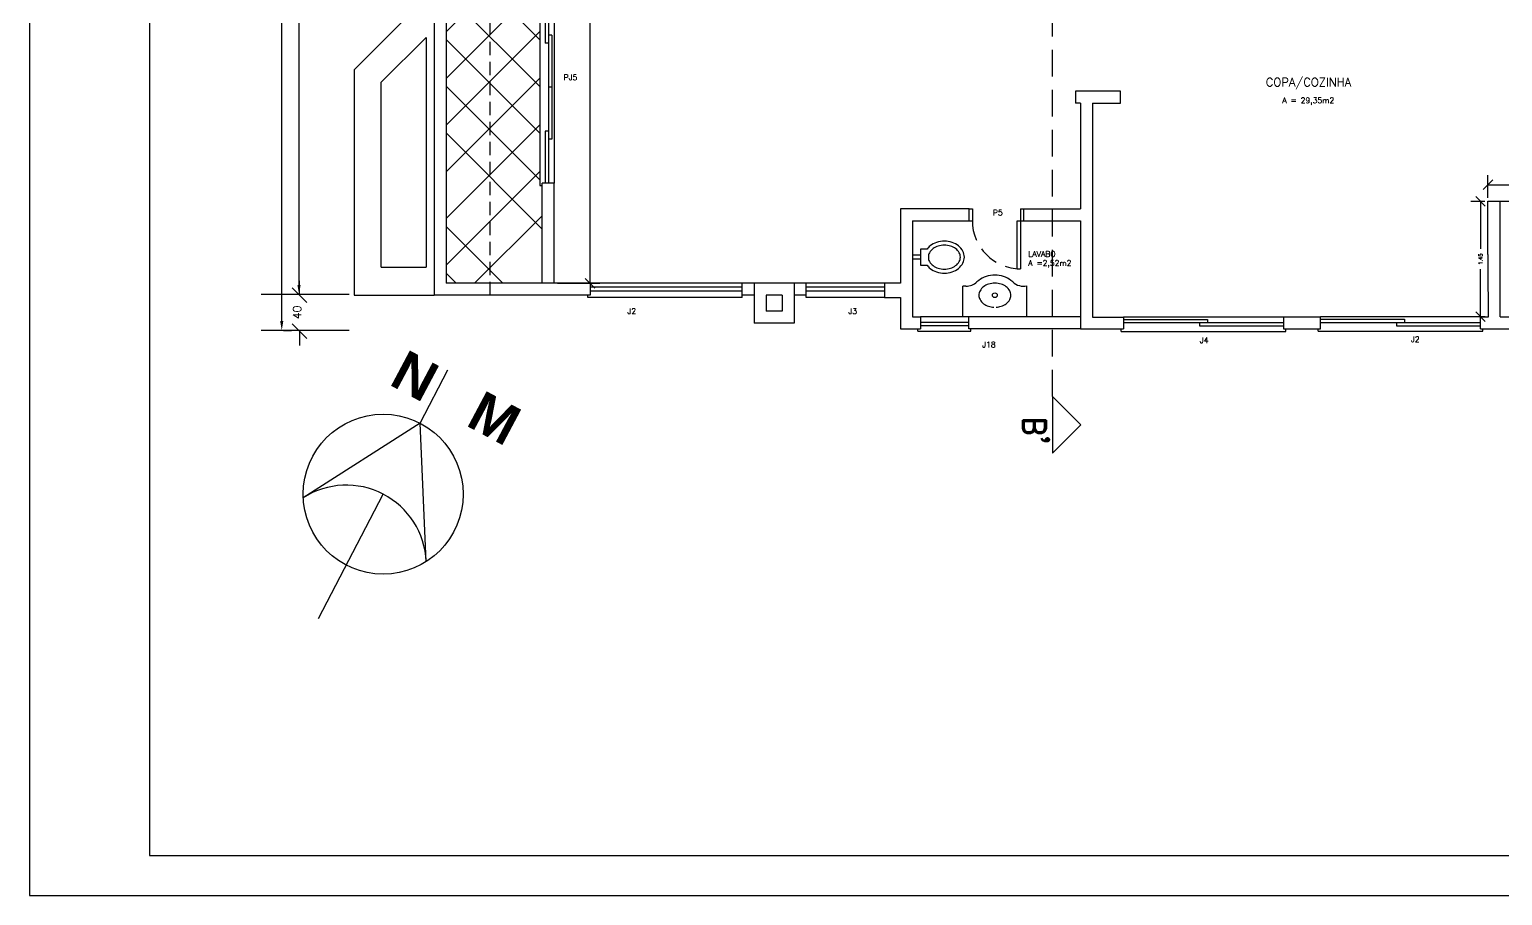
# Model space of a CAD drawing. Header units: millimetres. Extents: x 2200 to 2403, y 2380 to 2511.
# Drawn here: x 2262.82 to 2290.43, y 2379.5 to 2395.74 of the extents above; entities that cross this region are included whole.
import ezdxf

# ---------------------------------------------------------------- set-up
doc = ezdxf.new("R2010")
doc.units = ezdxf.units.MM
doc.linetypes.add('DASHED', pattern=[0.75, 0.5, -0.25])
doc.linetypes.add('HIDDEN', pattern=[0.375, 0.25, -0.125])
doc.layers.add('ABERTURAS', color=1, linetype='Continuous')
doc.layers.add('CORTE', color=7, linetype='Continuous')
doc.styles.add('ROMAND', font='romand', dxfattribs={"height": 0.1})
doc.styles.add('ROMANS', font='ROMANS.shx', dxfattribs={"height": 0.07})
doc.styles.add('SANSSERIFBOLD', font='sasb____.pfb', dxfattribs={"height": 0.4})
doc.styles.get("Standard").update_dxf_attribs({"font": 'arial.ttf'})
doc.dimstyles.get("Standard").update_dxf_attribs({"dimtxt": 0.18, "dimasz": 0.18, "dimexe": 0.18, "dimexo": 0.0625, "dimgap": 0.09, "dimtad": 0, "dimtih": 1, "dimtoh": 1, "dimdec": 4, "dimzin": 0, "dimdsep": 46, "dimtxsty": 'Standard', "dimcen": 0.09, "dimadec": 0, "dimazin": 0, "dimtfac": 1, "dimtdec": 4, "dimtofl": 0, "dimtmove": 0, "dimatfit": 3, "dimfxl": 1, "dimtolj": 1, "dimtzin": 0, "dimarcsym": 0})

# ---------------------------------------------------------------- blocks, each defined once
blk = doc.blocks.new('PJ240')
at = {"color": 4}
for p, q in [((0, 0), (2.4, 0)), ((-0.03, -0.18), (-0.03, -0.15)), ((-0.03, -0.18), (2.43, -0.18)), ((2.43, -0.18), (2.43, -0.15))]:
    blk.add_line(p, q, dxfattribs=at)
at = {"color": 1}
for p, q in [((0, -0.07), (2.4, -0.07)), ((0, -0.11), (0.65, -0.11)), ((0.55, -0.03), (1.85, -0.03)), ((0.55, -0.03), (0.55, -0.07)), ((0.65, -0.07), (0.65, -0.11)), ((1.2, -0.03), (1.2, -0.07)), ((1.75, -0.07), (1.75, -0.11)), ((1.75, -0.11), (2.4, -0.11)), ((1.75, -0.11), (2.4, -0.11)), ((1.85, -0.03), (1.85, -0.07))]:
    blk.add_line(p, q, dxfattribs=at)
blk = doc.blocks.new('J60')
at = {"color": 4}
for p, q in [((0.6, 0), (0, 0)), ((-0.03, -0.18), (-0.03, -0.15)), ((-0.03, -0.18), (0.63, -0.18)), ((0.63, -0.18), (0.63, -0.15))]:
    blk.add_line(p, q, dxfattribs=at)
at = {"color": 1}
for p, q in [((0, -0.07), (0.6, -0.07)), ((0, -0.11), (0.6, -0.11))]:
    blk.add_line(p, q, dxfattribs=at)
blk = doc.blocks.new('J200')
at = {"color": 4}
for p, q in [((2, 0), (0, 0)), ((-0.03, -0.18), (-0.03, -0.15)), ((-0.03, -0.18), (2.03, -0.18)), ((2.03, -0.18), (2.03, -0.15))]:
    blk.add_line(p, q, dxfattribs=at)
at = {"color": 1}
for p, q in [((0, -0.03), (1.05, -0.03)), ((0, -0.07), (2, -0.07)), ((0.95, -0.07), (0.95, -0.11)), ((0.95, -0.11), (2, -0.11)), ((1.05, -0.03), (1.05, -0.07))]:
    blk.add_line(p, q, dxfattribs=at)
blk = doc.blocks.new('VASO')
at = {"color": 4}
for p, q in [((-0.1, 0), (0, 0)), ((-0.1, -0.05), (0, -0.05))]:
    blk.add_line(p, q, dxfattribs=at)
for points in [[(-0.498, 0.159, 0.088923), (-0.577, 0.116, 0.104957), (-0.632, 0.049, 0.120011), (-0.65, -0.025, 0.120011), (-0.632, -0.099, 0.104957), (-0.577, -0.166, 0.088923), (-0.498, -0.209, 0.080167), (-0.4, -0.225, 0.080167), (-0.302, -0.209, 0.088923), (-0.223, -0.166, 0.068475), (-0.184, -0.125), (-0.1, -0.125), (-0.1, 0.075), (-0.184, 0.075, 0.068475), (-0.223, 0.116, 0.088923), (-0.302, 0.159, 0.080167), (-0.4, 0.175, 0.080167)], [(-0.6, -0.025, 0.126822), (-0.586, -0.08, 0.10607), (-0.541, -0.131, 0.085783), (-0.479, -0.163, 0.075445), (-0.4, -0.175, 0.075445), (-0.321, -0.163, 0.085783), (-0.259, -0.131, 0.10607), (-0.214, -0.08, 0.126822), (-0.2, -0.025, 0.126822), (-0.214, 0.03, 0.10607), (-0.259, 0.081, 0.085783), (-0.321, 0.113, 0.075445), (-0.4, 0.125, 0.075445), (-0.479, 0.113, 0.085783), (-0.541, 0.081, 0.10607), (-0.586, 0.03, 0.126822)]]:
    blk.add_lwpolyline(points, format="xyb", close=True, dxfattribs=at)
blk = doc.blocks.new('P60E')
at = {"color": 1}
for p, q in [((0, 0.68), (0, 0.64)), ((0.15, 0.64), (0, 0.64)), ((0.15, 0.68), (0.15, 0.64)), ((-0.6, 0.08), (0, 0.08)), ((-0.6, 0.08), (-0.6, 0.04)), ((0, 0.04), (-0.6, 0.04)), ((0, 0.08), (0, 0.04)), ((0, 0.04), (0, 0)), ((0.15, 0.04), (0, 0.04)), ((0.15, 0.04), (0.15, 0))]:
    blk.add_line(p, q, dxfattribs=at)
at = {"color": 1, "linetype": 'HIDDEN'}
blk.add_arc((0, 0.04), 0.6, 90, 180, dxfattribs=at)
blk = doc.blocks.new('*D671')
at = {"color": 0, "lineweight": -2, "transparency": 16777216}
for p, q in [((2267.58, 2411.525), (2267.728, 2411.525)), ((2267.548, 2411.345), (2267.548, 2401.008)), ((2267.548, 2390.274), (2267.548, 2400.612)), ((2267.58, 2390.094), (2267.728, 2390.094))]:
    blk.add_line(p, q, dxfattribs=at)
at = {"color": 0, "transparency": 16777216}
for points in [[(2267.518, 2411.345), (2267.578, 2411.345), (2267.548, 2411.525)], [(2267.518, 2390.274), (2267.578, 2390.274), (2267.548, 2390.094)]]:
    blk.add_solid(points, dxfattribs=at)
at = {"layer": 'DEFPOINTS', "color": 0, "transparency": 16777216}
for p in [(2267.517, 2411.525), (2267.517, 2390.094), (2267.548, 2390.094)]:
    blk.add_point(p, dxfattribs=at)
at = {"color": 0, "transparency": 16777216, "insert": (2267.548, 2400.81), "char_height": 0.18, "attachment_point": 5}
blk.add_mtext('\\A1;14,08', dxfattribs=at)
blk = doc.blocks.new('*D672')
at = {"color": 0, "lineweight": -2, "transparency": 16777216}
for p, q in [((2268.747, 2410.85), (2267.691, 2410.85)), ((2267.871, 2410.67), (2267.871, 2401.008)), ((2267.871, 2390.949), (2267.871, 2400.612)), ((2268.747, 2390.769), (2267.691, 2390.769))]:
    blk.add_line(p, q, dxfattribs=at)
at = {"color": 0, "transparency": 16777216}
for points in [[(2267.841, 2410.67), (2267.901, 2410.67), (2267.871, 2410.85)], [(2267.841, 2390.949), (2267.901, 2390.949), (2267.871, 2390.769)]]:
    blk.add_solid(points, dxfattribs=at)
at = {"layer": 'DEFPOINTS', "color": 0, "transparency": 16777216}
for p in [(2267.871, 2410.85), (2268.809, 2410.85), (2268.809, 2390.769)]:
    blk.add_point(p, dxfattribs=at)
at = {"color": 0, "transparency": 16777216, "insert": (2267.871, 2400.81), "char_height": 0.18, "attachment_point": 5}
blk.add_mtext('\\A1;13,28', dxfattribs=at)
blk = doc.blocks.new('*D723')
at = {"color": 1, "lineweight": -2, "transparency": 16777216}
for p, q in [((2290.1, 2392.515), (2289.842, 2392.515)), ((2290.112, 2392.425), (2289.932, 2392.605)), ((2290.022, 2392.515), (2290.022, 2391.625)), ((2290.022, 2390.351), (2290.022, 2391.242)), ((2290.11, 2390.351), (2289.842, 2390.351)), ((2290.112, 2390.261), (2289.932, 2390.441))]:
    blk.add_line(p, q, dxfattribs=at)
at = {"layer": 'DEFPOINTS', "color": 0, "transparency": 16777216}
for p in [(2290.162, 2392.515), (2290.022, 2390.351), (2290.172, 2390.351)]:
    blk.add_point(p, dxfattribs=at)
at = {"color": 1, "transparency": 16777216, "insert": (2290.022, 2391.433), "char_height": 0.07, "attachment_point": 5, "rotation": 90, "style": 'ROMANS'}
blk.add_mtext('\\A1;1.45', dxfattribs=at)
blk = doc.blocks.new('*D724')
at = {"color": 1, "lineweight": -2, "transparency": 16777216}
for p, q in [((2290.072, 2392.737), (2290.252, 2392.917)), ((2290.162, 2392.578), (2290.162, 2393.007)), ((2290.162, 2392.827), (2291.115, 2392.827)), ((2292.451, 2392.827), (2291.498, 2392.827)), ((2292.361, 2392.737), (2292.541, 2392.917)), ((2292.451, 2392.578), (2292.451, 2393.007))]:
    blk.add_line(p, q, dxfattribs=at)
at = {"layer": 'DEFPOINTS', "color": 0, "transparency": 16777216}
for p in [(2292.451, 2392.827), (2290.162, 2392.515), (2292.451, 2392.515)]:
    blk.add_point(p, dxfattribs=at)
at = {"color": 1, "transparency": 16777216, "insert": (2291.307, 2392.827), "char_height": 0.07, "attachment_point": 5, "style": 'ROMANS'}
blk.add_mtext('\\A1;1.50', dxfattribs=at)
blk = doc.blocks.new('*D657')
at = {"color": 1, "lineweight": -2, "transparency": 16777216}
for p, q in [((2272.716, 2403.36), (2273.508, 2403.36)), ((2273.418, 2403.27), (2273.238, 2403.45)), ((2273.328, 2403.36), (2273.328, 2397.395)), ((2273.328, 2390.979), (2273.328, 2396.945)), ((2272.716, 2390.979), (2273.508, 2390.979)), ((2273.418, 2390.889), (2273.238, 2391.069))]:
    blk.add_line(p, q, dxfattribs=at)
at = {"layer": 'DEFPOINTS', "color": 0, "transparency": 16777216}
for p in [(2272.653, 2403.36), (2272.653, 2390.979), (2273.328, 2390.979)]:
    blk.add_point(p, dxfattribs=at)
at = {"color": 1, "transparency": 16777216, "insert": (2273.328, 2397.17), "char_height": 0.07, "attachment_point": 5, "rotation": 90, "style": 'ROMANS'}
blk.add_mtext('\\A1;12.38', dxfattribs=at)

msp = doc.modelspace()

# ---------------------------------------------------------------- linework, layer by layer
at = {"color": 1}
for p, q in [((2262.81768, 2416.0101), (2262.81768, 2379.50163)), ((2290.38705, 2392.51549), (2292.45114, 2392.51549)), ((2280.43473, 2392.1521), (2280.43473, 2392.3771)), ((2281.45473, 2392.3771), (2281.45473, 2392.1521)), ((2276.1782, 2390.90437), (2273.3282, 2390.90437)), ((2276.1782, 2390.82937), (2273.3282, 2390.82937)), ((2276.1782, 2390.75437), (2276.1782, 2390.97937)), ((2277.3782, 2390.73187), (2277.3782, 2390.97937)), ((2278.84473, 2390.90437), (2277.3782, 2390.90437)), ((2278.84473, 2390.82937), (2277.3782, 2390.82937)), ((2279.51973, 2390.3521), (2279.51973, 2390.1271)), ((2290.02224, 2390.35113), (2290.17224, 2390.35113)), ((2262.81768, 2379.50163), (2309.01768, 2379.50163))]:
    msp.add_line(p, q, dxfattribs=at)
for p, q in [((2265.06768, 2415.2601), (2265.06768, 2380.25163)), ((2279.14473, 2392.3771), (2279.14473, 2390.97937)), ((2290.16205, 2391.51734), (2290.16205, 2391.29234)), ((2283.32936, 2390.34602), (2283.32936, 2390.1271)), ((2286.32936, 2390.34855), (2286.32936, 2390.12355)), ((2265.06768, 2380.25163), (2308.26768, 2380.25163))]:
    msp.add_line(p, q)
at = {"color": 4, "linetype": 'HIDDEN'}
msp.add_line((2271.4532, 2390.75437), (2271.4532, 2410.8503), dxfattribs=at)
at = {"color": 2}
for p, q in [((2270.4032, 2400.80984), (2270.4032, 2390.75437)), ((2270.6282, 2400.69734), (2270.6282, 2390.97937)), ((2276.4032, 2390.97937), (2270.6282, 2390.97937)), ((2277.3782, 2390.97937), (2277.1532, 2390.97937)), ((2279.14473, 2390.97937), (2278.84473, 2390.97937)), ((2273.3282, 2390.75437), (2270.4032, 2390.75437)), ((2276.4032, 2390.75437), (2276.1782, 2390.75437)), ((2277.3782, 2390.75437), (2277.1532, 2390.75437)), ((2278.84473, 2390.70937), (2279.14473, 2390.70937)), ((2279.14473, 2390.70937), (2279.14473, 2390.1271)), ((2279.36973, 2390.3521), (2279.51973, 2390.3521)), ((2282.51973, 2390.3521), (2280.43038, 2390.3521)), ((2279.14473, 2390.1271), (2279.51973, 2390.1271)), ((2282.51973, 2390.1271), (2280.43038, 2390.1271)), ((2270.14036, 2388.35706), (2270.65878, 2389.35549)), ((2270.14036, 2388.35706), (2267.95063, 2386.95882)), ((2270.25641, 2385.76157), (2270.14036, 2388.35706)), ((2268.23948, 2384.69614), (2269.44913, 2387.02581))]:
    msp.add_line(p, q, dxfattribs=at)
at = {"color": 8}
for p, q in [((2270.6282, 2395.6945), (2272.4282, 2397.4945)), ((2272.3832, 2395.54162), (2270.6282, 2397.29662)), ((2270.6282, 2394.81946), (2272.4282, 2396.61946)), ((2272.3832, 2394.66658), (2270.6282, 2396.42158)), ((2270.6282, 2393.94441), (2272.3832, 2395.69941)), ((2272.3832, 2393.79153), (2270.6282, 2395.54653)), ((2270.6282, 2393.06937), (2272.3832, 2394.82437)), ((2272.3832, 2392.91649), (2270.6282, 2394.67149)), ((2270.6282, 2392.19432), (2272.3832, 2393.94932)), ((2272.4282, 2391.99644), (2270.6282, 2393.79644)), ((2270.6282, 2391.31928), (2272.3832, 2393.07428)), ((2271.16333, 2390.97937), (2272.4282, 2392.24423)), ((2271.69519, 2390.97937), (2270.6282, 2392.04636)), ((2270.82014, 2390.97937), (2270.6282, 2391.17131))]:
    msp.add_line(p, q, dxfattribs=at)
at = {"color": 4}
for p, q in [((2269.90869, 2395.98736), (2268.9032, 2394.98187)), ((2270.2532, 2395.58941), (2269.41114, 2394.74735)), ((2270.2532, 2395.58941), (2270.2532, 2391.27937)), ((2268.9032, 2394.98187), (2268.9032, 2390.75437)), ((2269.41114, 2391.27937), (2269.41114, 2394.74735)), ((2269.41114, 2391.27937), (2270.2532, 2391.27937)), ((2276.1782, 2390.97937), (2273.3282, 2390.97937)), ((2278.84473, 2390.97937), (2277.3782, 2390.97937)), ((2280.37421, 2390.92276), (2280.31716, 2390.92276)), ((2280.31716, 2390.3521), (2280.31716, 2390.92276)), ((2281.51929, 2390.35758), (2281.51929, 2390.92823)), ((2268.9032, 2390.75437), (2270.4032, 2390.75437)), ((2276.1782, 2390.70937), (2273.2832, 2390.70937)), ((2278.84473, 2390.70937), (2277.3782, 2390.70937))]:
    msp.add_line(p, q, dxfattribs=at)
at = {"color": 7}
for p, q in [((2282.42973, 2394.57937), (2282.42973, 2394.35437)), ((2282.74473, 2394.57937), (2282.42973, 2394.57937)), ((2282.51973, 2394.35437), (2282.42973, 2394.35437)), ((2282.51973, 2394.35437), (2282.51973, 2392.3771)), ((2282.74473, 2394.35437), (2282.74473, 2391.95437)), ((2272.4282, 2390.97937), (2272.4282, 2392.85437)), ((2272.6532, 2392.85437), (2272.4282, 2392.85437)), ((2272.6532, 2390.97937), (2272.6532, 2392.85437)), ((2279.36973, 2392.1521), (2279.36973, 2390.3521)), ((2282.51973, 2392.1521), (2282.51973, 2391.72937)), ((2282.74473, 2391.95437), (2282.74473, 2390.34557)), ((2282.51973, 2391.72937), (2282.51973, 2390.1271)), ((2282.74473, 2390.34557), (2283.32936, 2390.34602)), ((2286.32936, 2390.34855), (2287.02241, 2390.34855)), ((2287.02241, 2390.12355), (2287.02241, 2390.34855)), ((2290.02241, 2390.12355), (2290.02241, 2390.34855)), ((2290.38705, 2390.35141), (2291.81973, 2390.3525)), ((2282.51973, 2390.1271), (2283.32936, 2390.1271)), ((2286.32936, 2390.12355), (2287.02241, 2390.12355)), ((2290.02241, 2390.12613), (2292.04473, 2390.12767))]:
    msp.add_line(p, q, dxfattribs=at)
at = {"color": 1, "linetype": 'ByBlock'}
for p, q in [((2268.01533, 2390.6212), (2267.74533, 2390.8912)), ((2267.88033, 2390.7562), (2267.88033, 2391.0262)), ((2268.80945, 2390.76937), (2267.1625, 2390.76937)), ((2268.80945, 2390.09437), (2267.1625, 2390.09437)), ((2268.01533, 2389.9462), (2267.74533, 2390.2162)), ((2267.88033, 2390.0812), (2267.88033, 2389.8112))]:
    msp.add_line(p, q, dxfattribs=at)
at = {"color": 3}
for p, q in [((2277.1532, 2390.97937), (2276.4032, 2390.97937)), ((2276.4032, 2390.97937), (2276.4032, 2390.22937)), ((2277.1532, 2390.97937), (2277.1532, 2390.22937)), ((2276.9282, 2390.75437), (2276.6282, 2390.75437)), ((2276.6282, 2390.75437), (2276.6282, 2390.45437)), ((2276.9282, 2390.75437), (2276.9282, 2390.45437)), ((2276.9282, 2390.45437), (2276.6282, 2390.45437)), ((2277.1532, 2390.22937), (2276.4032, 2390.22937))]:
    msp.add_line(p, q, dxfattribs=at)
at = {"color": 4}
for points in [[(2281.21716, 2390.75499, 0.12682236), (2281.19588, 2390.83755, 0.10607002), (2281.12929, 2390.91409, 0.08578281), (2281.03544, 2390.96204, 0.07544462), (2280.91716, 2390.97999, 0.07544462), (2280.79888, 2390.96204, 0.08578281), (2280.70503, 2390.91409, 0.10607002), (2280.63844, 2390.83755, 0.12682236), (2280.61716, 2390.75499, 0.12682236), (2280.63844, 2390.67243, 0.10607002), (2280.70503, 2390.59589, 0.08578281), (2280.79888, 2390.54794, 0.06157141), (2280.89515, 2390.5306, 0.07544462)], [(2280.94015, 2390.53065, 0.06095304), (2281.03544, 2390.54794, 0.08578281), (2281.12929, 2390.59589, 0.10607002), (2281.19588, 2390.67243, 0.12682236), (2281.21716, 2390.75499, 0.12682236)]]:
    msp.add_lwpolyline(points, format="xyb", dxfattribs=at)
msp.add_circle((2280.91716, 2390.75499), 0.04519, dxfattribs=at)
at = {"color": 2}
msp.add_circle((2269.44913, 2387.02581), 1.5, dxfattribs=at)
at = {"color": 4}
for centre, radius, start, end in [((2280.89067, 2390.66656), 0.45941, 107.257939, 126.869898), ((2280.91716, 2390.5813), 0.54869, 90, 107.257939), ((2280.91716, 2390.5813), 0.54869, 72.742061, 90), ((2280.94365, 2390.66656), 0.45941, 53.130102, 72.742061), ((2280.37421, 2391.22276), 0.3, 270, 313.464508), ((2280.85011, 2390.72065), 0.3918, 126.869898, 133.464508), ((2280.98421, 2390.72065), 0.3918, 46.535492, 53.130102), ((2281.4601, 2391.22276), 0.3, 226.535492, 280.963458)]:
    msp.add_arc(centre, radius, start, end, dxfattribs=at)
at = {"color": 2}
msp.add_arc((2268.7579, 2385.69457), 1.5, 2.56, 122.56, dxfattribs=at)
at = {"layer": 'ABERTURAS', "color": 7}
for p, q in [((2283.26973, 2394.57937), (2282.74473, 2394.57937)), ((2283.26973, 2394.35437), (2283.26973, 2394.57937)), ((2282.74473, 2394.35437), (2283.26973, 2394.35437)), ((2290.16205, 2391.51734), (2290.16205, 2392.51549)), ((2290.16205, 2392.51549), (2290.38705, 2392.51549)), ((2290.38705, 2390.35141), (2290.38705, 2392.51549)), ((2290.16205, 2391.29234), (2290.16277, 2390.35149))]:
    msp.add_line(p, q, dxfattribs=at)
at = {"layer": 'ABERTURAS', "color": 1}
for p, q in [((2273.3282, 2390.97937), (2273.3282, 2390.75437)), ((2278.84473, 2390.97937), (2278.84473, 2390.70937)), ((2273.2832, 2390.70937), (2273.2832, 2390.75437)), ((2276.1782, 2390.70937), (2276.1782, 2390.75437)), ((2277.3782, 2390.70937), (2277.3782, 2390.75437)), ((2280.43038, 2390.1271), (2280.43038, 2390.3521))]:
    msp.add_line(p, q, dxfattribs=at)
at = {"layer": 'CORTE', "linetype": 'DASHED'}
msp.add_line((2281.99929, 2388.85467), (2281.99929, 2412.41451), dxfattribs=at)
at = {"layer": 'CORTE', "color": 7}
for p, q in [((2280.43473, 2392.3771), (2279.14473, 2392.3771)), ((2281.45473, 2392.3771), (2282.51973, 2392.3771)), ((2279.36973, 2392.1521), (2280.43473, 2392.1521)), ((2281.45473, 2392.1521), (2282.51973, 2392.1521))]:
    msp.add_line(p, q, dxfattribs=at)
at = {"layer": 'CORTE'}
for p, q in [((2281.99929, 2388.85467), (2282.52962, 2388.32434)), ((2281.99929, 2388.85467), (2281.99929, 2387.794)), ((2282.52962, 2388.32434), (2281.99929, 2387.794))]:
    msp.add_line(p, q, dxfattribs=at)
at = {"layer": 'DEFPOINTS', "color": 0, "linetype": 'ByBlock'}
for p in [(2268.9032, 2390.75437), (2268.9032, 2390.07937)]:
    msp.add_point(p, dxfattribs=at)
at = {"layer": 'DEFPOINTS', "color": 1, "linetype": 'ByBlock'}
msp.add_point((2267.88033, 2390.0812), dxfattribs=at)

# ---------------------------------------------------------------- block references
at = {"color": 7, "xscale": 1.5, "yscale": 1.5, "zscale": 1.5}
for name, p, rotation in [('PJ240', (2272.6532, 2396.45437), 270), ('P60E', (2281.45473, 2392.1521), 90)]:
    msp.add_blockref(name, p, dxfattribs=dict(at, rotation=rotation))
at = {"xscale": 1.5, "yscale": 1.5, "zscale": 1.5, "rotation": 180}
msp.add_blockref('VASO', (2279.36973, 2391.43166), dxfattribs=at)
at = {"color": 7, "xscale": 1.5, "yscale": 1.5, "zscale": 1.5}
msp.add_blockref('J60', (2279.51973, 2390.3521), dxfattribs=at)
at = {"xscale": 1.5, "yscale": 1.5, "zscale": 1.5}
for p in [(2283.32936, 2390.34626), (2287.02241, 2390.34855)]:
    msp.add_blockref('J200', p, dxfattribs=at)

# ---------------------------------------------------------------- texts
at = {"color": 1, "style": 'ROMANS'}
for s, height, p in [('PJ5', 0.105, (2272.83261, 2394.78643)), ('COPA/COZINHA', 0.1575, (2285.99741, 2394.67021)), ('A = 29,35m2', 0.105, (2286.30707, 2394.35524)), ('P5', 0.105, (2280.87977, 2392.25166)), ('A =2,52m2', 0.105, (2281.54263, 2391.30576)), ('LAVABO', 0.105, (2281.54263, 2391.47576)), ('J2', 0.105, (2274.02865, 2390.40393)), ('J3', 0.105, (2278.17145, 2390.40393)), ('J2', 0.105, (2288.71765, 2389.87403)), ('J18', 0.105, (2280.67985, 2389.77666)), ('J4', 0.105, (2284.75978, 2389.85876))]:
    msp.add_text(s, height=height, dxfattribs=at).set_placement(p)
at = {"color": 1, "style": 'ROMAND'}
msp.add_text('40', height=0.15, rotation=90, dxfattribs=at).set_placement((2267.91102, 2390.3034))
at = {"color": 3, "style": 'SANSSERIFBOLD'}
msp.add_text('N   M', height=0.75, rotation=332, dxfattribs=at).set_placement((2269.53557, 2389.08981))
at = {"layer": 'CORTE', "color": 1, "style": 'ROMAND'}
for s, p in [('B', (2281.4383, 2388.48802)), ("'", (2281.49669, 2388.14958))]:
    msp.add_text(s, height=0.43821, rotation=270, dxfattribs=at).set_placement(p)

# ---------------------------------------------------------------- dimensions: what is measured, and where the dimension line sits
at = {"color": 7}
for p1, p2, distance, text, picture, middle in [((2267.51744, 2411.5253), (2267.51744, 2390.09437), 0.03087, '14,08', '*D671', (2267.54831, 2400.80984)), ((2268.80945, 2390.76937), (2268.80945, 2410.8503), 0.93801, '13,28', '*D672', (2267.87144, 2400.80984))]:
    dim = msp.add_aligned_dim(p1=p1, p2=p2, distance=distance, text=text, dimstyle='Standard', dxfattribs=at)
    dim.commit()
    dim.dimension.update_dxf_attribs({"geometry": picture, "text_midpoint": middle})
at = {"color": 1}
dim = msp.add_linear_dim(base=(2273.3282, 2390.97937), p1=(2272.6532, 2403.35984), p2=(2272.6532, 2390.97937), angle=90, dimstyle='Standard', override={"dimasz": 0, "dimtih": 0, "dimtoh": 0, "dimdec": 2, "dimtxsty": 'ROMANS', "dimtsz": 0.09, "dimclrd": 1, "dimclre": 1, "dimclrt": 1, "dimtdec": 2, "dimtix": 1, "dimtmove": 2}, dxfattribs=at)
dim.commit()
dim.dimension.update_dxf_attribs({"geometry": '*D657', "text_midpoint": (2273.3282, 2397.1696)})
dim = msp.add_linear_dim(base=(2292.45114, 2392.82732), p1=(2290.16205, 2392.51549), p2=(2292.45114, 2392.51549), text='1.50', dimstyle='Standard', override={"dimasz": 0, "dimtih": 0, "dimtoh": 0, "dimdec": 2, "dimtxsty": 'ROMANS', "dimtsz": 0.09, "dimclrd": 1, "dimclre": 1, "dimclrt": 1, "dimtdec": 2, "dimtix": 1, "dimtmove": 2}, dxfattribs=at)
dim.commit()
dim.dimension.update_dxf_attribs({"geometry": '*D724', "text_midpoint": (2291.30659, 2392.82732)})
dim = msp.add_linear_dim(base=(2290.02224, 2390.35113), p1=(2290.16205, 2392.51549), p2=(2290.17224, 2390.35113), angle=90, text='1.45', dimstyle='Standard', override={"dimasz": 0, "dimtih": 0, "dimtoh": 0, "dimdec": 2, "dimtxsty": 'ROMANS', "dimtsz": 0.09, "dimclrd": 1, "dimclre": 1, "dimclrt": 1, "dimtdec": 2, "dimtix": 1, "dimtmove": 2}, dxfattribs=at)
dim.commit()
dim.dimension.update_dxf_attribs({"geometry": '*D723', "text_midpoint": (2290.02224, 2391.43331)})

doc.saveas('drawing.dxf')
